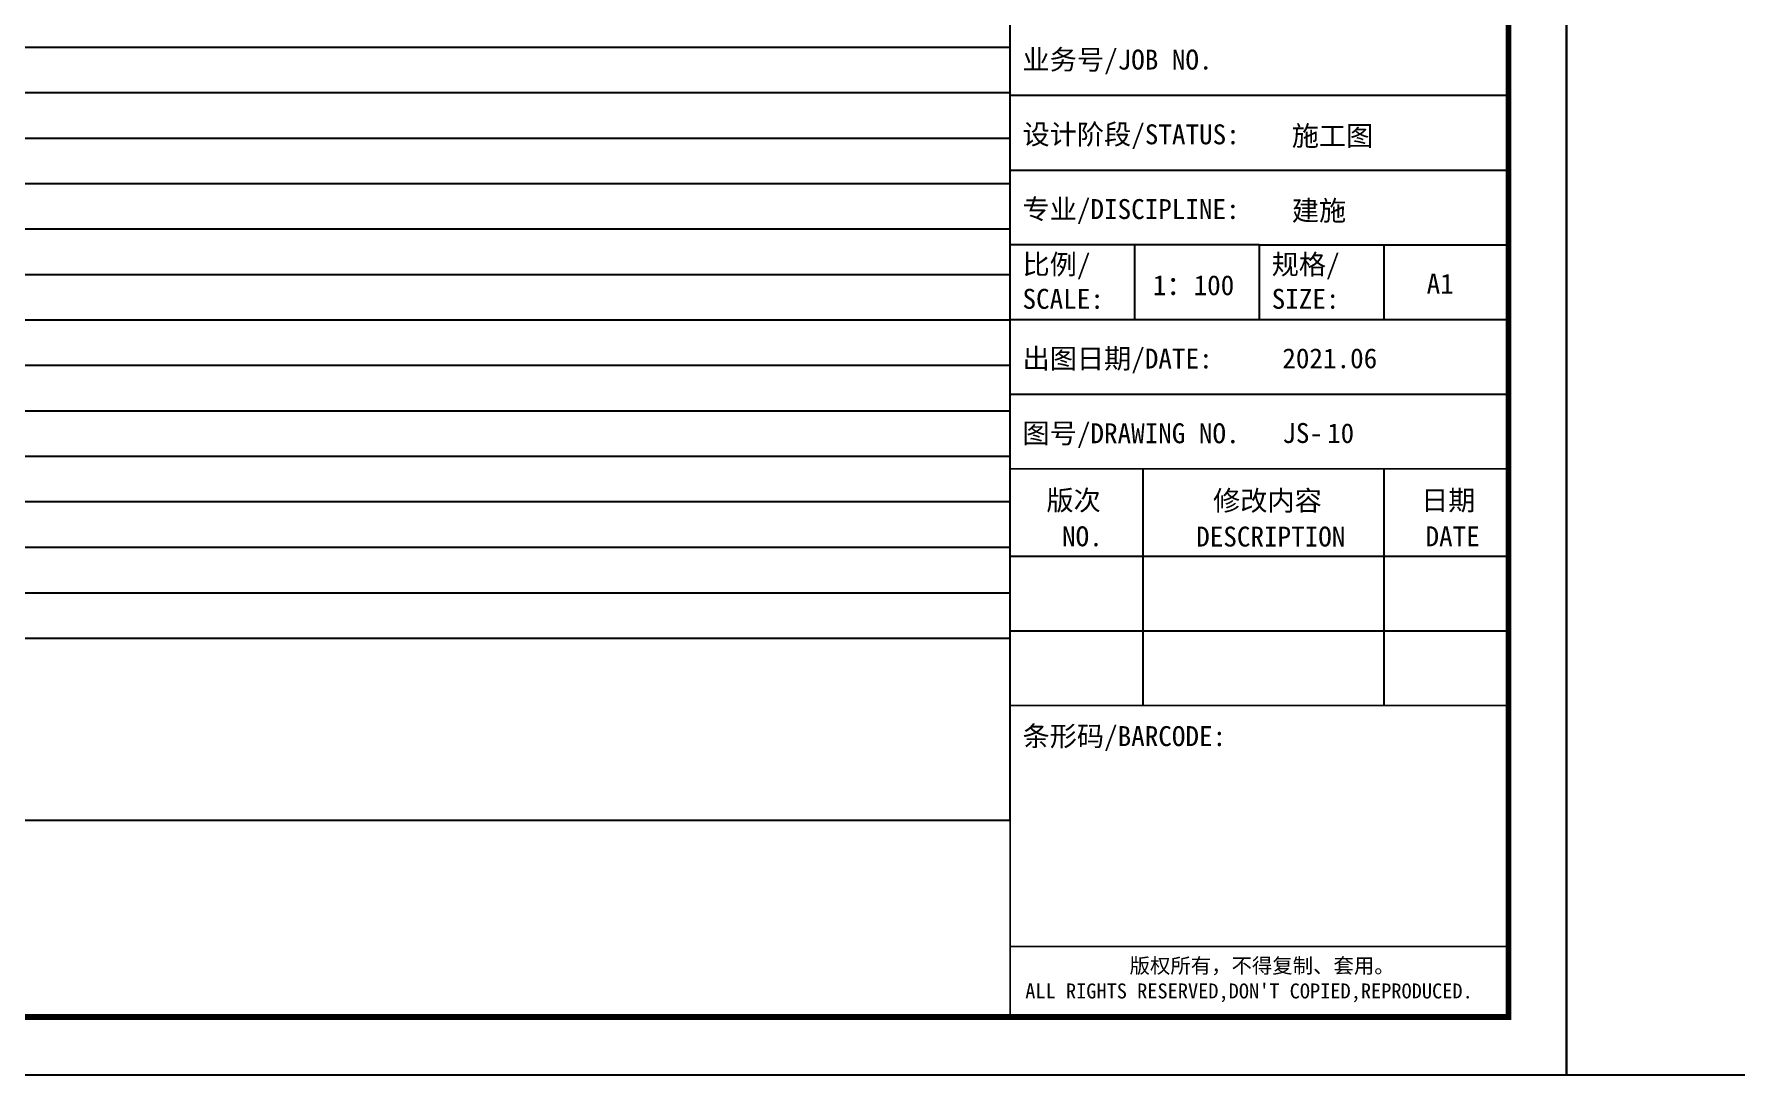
# Model space of a CAD drawing. Extents: x -737978 to 768813, y -372247 to 1140308.
# Drawn here: x 125695 to 155070, y -43903 to -25932 of the extents above; entities that cross this region are included whole.
import ezdxf
from ezdxf.enums import TextEntityAlignment as Align

# ---------------------------------------------------------------- set-up
doc = ezdxf.new("R2010")
doc.units = 0
doc.header["$LTSCALE"] = 10
doc.header["$MEASUREMENT"] = 0
doc.layers.get('0').update_dxf_attribs({"linetype": 'CONTINUOUS'})
doc.layers.add('A-ANNO-TABS', color=7, linetype='CONTINUOUS')
doc.layers.add('PUB_TITLE', color=4, linetype='CONTINUOUS')
doc.styles.add('-宋体', font='', dxfattribs={"width": 0.8})
doc.styles.get('-宋体').set_extended_font_data('SimSun')

# ---------------------------------------------------------------- blocks, each defined once
blk = doc.blocks.new('A$C3F831266')
at = {"layer": 'A-ANNO-TABS', "color": 8}
for p, q in [((73460, 16050), (50, 16050)), ((73460, 15250), (50, 15250)), ((73460, 14450), (50, 14450)), ((73460, 13650), (50, 13650)), ((73460, 12850), (50, 12850)), ((73460, 12050), (50, 12050)), ((73460, 11250), (50, 11250)), ((73460, 10450), (50, 10450)), ((73460, 9650), (50, 9650)), ((73460, 8850), (50, 8850)), ((73460, 8050), (50, 8050)), ((73460, 7250), (50, 7250)), ((73460, 6446), (50, 6450)), ((73460, 5646), (50, 5650))]:
    blk.add_line(p, q, dxfattribs=at)
blk.add_lwpolyline([(73460, 54450), (50, 54450), (50, 2450), (73460, 2450)], close=True, dxfattribs=at)
blk = doc.blocks.new('TQ1')
at = {"layer": 'PUB_TITLE'}
for p, q in [((-49855, -407355), (-43855, -407355)), ((-49855, -408255), (-43855, -408255)), ((-46855, -409155), (-49855, -409155)), ((-48355, -409155), (-48355, -410055)), ((-46855, -409155), (-46855, -410055)), ((-46855, -409155), (-43855, -409155)), ((-45355, -409155), (-45355, -410055)), ((-49855, -410055), (-43855, -410055)), ((-49855, -410955), (-43855, -410955)), ((-48255, -411855), (-48255, -414705)), ((-45355, -411855), (-45355, -414705)), ((-49855, -412905), (-43855, -412905)), ((-49855, -413805), (-43855, -413805))]:
    blk.add_line(p, q, dxfattribs=at)
at = {"layer": 'PUB_TITLE', "const_width": 20}
for points in [[(-49855, -378414), (-49855, -418455)], [(-49855, -411855), (-43855, -411855)], [(-49855, -414705), (-43855, -414705)], [(-49855, -417605), (-43855, -417605)]]:
    blk.add_lwpolyline(points, dxfattribs=at)
at = {"layer": 'PUB_TITLE', "style": '-宋体'}
for s, height, p in [('业务号/JOB NO.', 240, (-49705, -407045)), ('设计阶段/STATUS:', 240, (-49705, -407945)), ('施工图', 240, (-46463, -407963)), ('专业/DISCIPLINE:', 240, (-49705, -408845)), ('建施', 240, (-46463, -408863)), ('比例/', 240, (-49705, -409511)), ('规格/', 240, (-46705, -409511)), ('1：100', 240, (-48136, -409762)), ('A1', 240, (-44839, -409743)), ('SCALE:', 240, (-49705, -409926)), ('SIZE:', 240, (-46705, -409926)), ('出图日期/DATE:', 240, (-49705, -410645)), ('2021.06', 240, (-46577, -410642)), ('图号/DRAWING NO.', 240, (-49705, -411545)), ('JS-', 240, (-46577, -411542)), ('条形码/BARCODE:', 240, (-49705, -415192)), ('版权所有，不得复制、套用。', 180, (-48416, -417927)), ("ALL RIGHTS RESERVED,DON'T COPIED,REPRODUCED.", 180, (-49672, -418231))]:
    blk.add_text(s, height=height, dxfattribs=at).set_placement(p)
for s, p in [('版次', (-49090, -412352)), ('修改内容', (-46756, -412356)), ('日期', (-44579, -412352)), ('NO.', (-48984, -412786)), ('DESCRIPTION', (-46716, -412789)), ('DATE', (-44526, -412786))]:
    blk.add_text(s, height=240, dxfattribs=at).set_placement(p, align=Align.CENTER)

msp = doc.modelspace()

# ---------------------------------------------------------------- linework, layer by layer
at = {"layer": 'PUB_TITLE'}
for points in [[(152142.4, -43902.5), (262828.3, -43902.5), (262828.3, 34360.3), (152142.4, 34360.3)], [(68042.4, -43902.5), (152142.4, -43902.5), (152142.4, 15497.5), (68042.4, 15497.5)]]:
    msp.add_lwpolyline(points, close=True, dxfattribs=at)
at = {"layer": 'PUB_TITLE', "const_width": 100}
msp.add_lwpolyline([(70542.4, -42902.5), (151142.4, -42902.5), (151142.4, 14497.5), (70542.4, 14497.5)], close=True, dxfattribs=at)

# ---------------------------------------------------------------- block references
for name, p, xscale, yscale, zscale in [('TQ1', (214008.5, 556956.1), 1.433507481003284, 1.433507481003284, 1.433507481003284), ('A$C3F831266', (70493.3, -41905.7), 0.9807750660520057, 0.9807750660520057, 0.9807750660520057)]:
    msp.add_blockref(name, p, dxfattribs=dict(xscale=xscale, yscale=yscale, zscale=zscale))

# ---------------------------------------------------------------- texts
at = {"layer": 'PUB_TITLE', "style": '-宋体'}
msp.add_text('10', height=339.43, dxfattribs=at).set_placement((148017.1, -32992.5))

doc.saveas('drawing.dxf')
